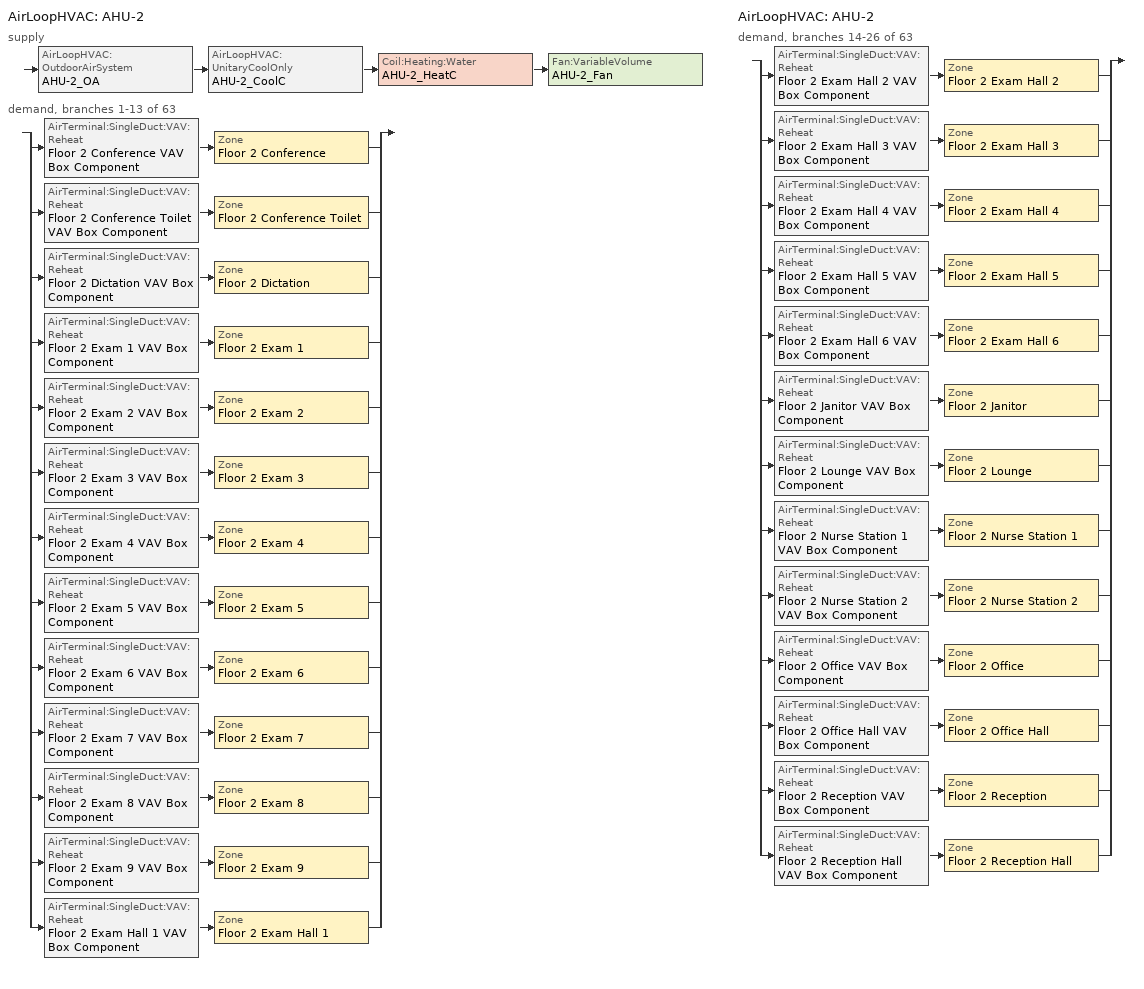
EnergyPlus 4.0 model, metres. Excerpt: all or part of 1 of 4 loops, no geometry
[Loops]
AirLoopHVAC 'AHU-2'
 supply: AirLoopHVAC:OutdoorAirSystem 'AHU-2_OA' > AirLoopHVAC:UnitaryCoolOnly 'AHU-2_CoolC' > Coil:Heating:Water 'AHU-2_HeatC' > Fan:VariableVolume 'AHU-2_Fan'
 demand, branches 1-13 of 63: split
  | AirTerminal:SingleDuct:VAV:Reheat 'Floor 2 Conference VAV Box Component' > Zone 'Floor 2 Conference'
  | AirTerminal:SingleDuct:VAV:Reheat 'Floor 2 Conference Toilet VAV Box Component' > Zone 'Floor 2 Conference Toilet'
  | AirTerminal:SingleDuct:VAV:Reheat 'Floor 2 Dictation VAV Box Component' > Zone 'Floor 2 Dictation'
  | AirTerminal:SingleDuct:VAV:Reheat 'Floor 2 Exam 1 VAV Box Component' > Zone 'Floor 2 Exam 1'
  | AirTerminal:SingleDuct:VAV:Reheat 'Floor 2 Exam 2 VAV Box Component' > Zone 'Floor 2 Exam 2'
  | AirTerminal:SingleDuct:VAV:Reheat 'Floor 2 Exam 3 VAV Box Component' > Zone 'Floor 2 Exam 3'
  | AirTerminal:SingleDuct:VAV:Reheat 'Floor 2 Exam 4 VAV Box Component' > Zone 'Floor 2 Exam 4'
  | AirTerminal:SingleDuct:VAV:Reheat 'Floor 2 Exam 5 VAV Box Component' > Zone 'Floor 2 Exam 5'
  | AirTerminal:SingleDuct:VAV:Reheat 'Floor 2 Exam 6 VAV Box Component' > Zone 'Floor 2 Exam 6'
  | AirTerminal:SingleDuct:VAV:Reheat 'Floor 2 Exam 7 VAV Box Component' > Zone 'Floor 2 Exam 7'
  | AirTerminal:SingleDuct:VAV:Reheat 'Floor 2 Exam 8 VAV Box Component' > Zone 'Floor 2 Exam 8'
  | AirTerminal:SingleDuct:VAV:Reheat 'Floor 2 Exam 9 VAV Box Component' > Zone 'Floor 2 Exam 9'
  | AirTerminal:SingleDuct:VAV:Reheat 'Floor 2 Exam Hall 1 VAV Box Component' > Zone 'Floor 2 Exam Hall 1'
AirLoopHVAC 'AHU-2'
 demand, branches 14-26 of 63: split
  | AirTerminal:SingleDuct:VAV:Reheat 'Floor 2 Exam Hall 2 VAV Box Component' > Zone 'Floor 2 Exam Hall 2'
  | AirTerminal:SingleDuct:VAV:Reheat 'Floor 2 Exam Hall 3 VAV Box Component' > Zone 'Floor 2 Exam Hall 3'
  | AirTerminal:SingleDuct:VAV:Reheat 'Floor 2 Exam Hall 4 VAV Box Component' > Zone 'Floor 2 Exam Hall 4'
  | AirTerminal:SingleDuct:VAV:Reheat 'Floor 2 Exam Hall 5 VAV Box Component' > Zone 'Floor 2 Exam Hall 5'
  | AirTerminal:SingleDuct:VAV:Reheat 'Floor 2 Exam Hall 6 VAV Box Component' > Zone 'Floor 2 Exam Hall 6'
  | AirTerminal:SingleDuct:VAV:Reheat 'Floor 2 Janitor VAV Box Component' > Zone 'Floor 2 Janitor'
  | AirTerminal:SingleDuct:VAV:Reheat 'Floor 2 Lounge VAV Box Component' > Zone 'Floor 2 Lounge'
  | AirTerminal:SingleDuct:VAV:Reheat 'Floor 2 Nurse Station 1 VAV Box Component' > Zone 'Floor 2 Nurse Station 1'
  | AirTerminal:SingleDuct:VAV:Reheat 'Floor 2 Nurse Station 2 VAV Box Component' > Zone 'Floor 2 Nurse Station 2'
  | AirTerminal:SingleDuct:VAV:Reheat 'Floor 2 Office VAV Box Component' > Zone 'Floor 2 Office'
  | AirTerminal:SingleDuct:VAV:Reheat 'Floor 2 Office Hall VAV Box Component' > Zone 'Floor 2 Office Hall'
  | AirTerminal:SingleDuct:VAV:Reheat 'Floor 2 Reception VAV Box Component' > Zone 'Floor 2 Reception'
  | AirTerminal:SingleDuct:VAV:Reheat 'Floor 2 Reception Hall VAV Box Component' > Zone 'Floor 2 Reception Hall'
[Fan:VariableVolume]
AHU-2_Fan: Availability Schedule=BLDG_OA_SCH; Fan Efficiency=0.6006; Pressure Rise=1017.592; Maximum Flow Rate {m3/s}=AUTOSIZE; Minimum Flow Rate {m3/s}=0; Motor Efficiency=0.93; Motor In Airstream Fraction=1; Fan Coefficient 1=0.0407599; Fan Coefficient 2=0.088045; Fan Coefficient 3=-0.0729261; Fan Coefficient 4=0.94374; Fan Coefficient 5=0
[Fan:ZoneExhaust]
Floor 2 Conference Toilet Exhaust Fan: Availability Schedule=BLDG_OA_SCH; Fan Efficiency=0.338; Pressure Rise {Pa}=125; Maximum Flow Rate {m3/s} [*******]=0.0503
[Coil:Cooling:DX:TwoSpeed]
AHU-2_CoolC DXCoil: Availablility Schedule=ALWAYS_ON; Rated High Speed Total Cooling Capacity {W}=AUTOSIZE; Rated High Speed Sensible Heat Ratio=AUTOSIZE; Rated High Speed COP=2.93347; Rated High Speed Air Flow Rate {m3/s}=AUTOSIZE; Total Cooling Capacity Function of Temperature Curve=AHU-2_CoolCStandard10Ton_CapFT; Total Cooling Capacity Function of Flow Fraction Curve=AHU-2_CoolCStandard10Ton_CapFF; Energy Input Ratio Function of Temperature Curve=AHU-2_CoolCStandard10Ton_EIRFT; Energy Input Ratio Function of Flow Fraction Curve=AHU-2_CoolCStandard10Ton_EIRFFF; Part Load Fraction Correlation Curve=AHU-2_CoolCStandard10Ton_PLR; Rated Low Speed Total Cooling Capacity {W}=AUTOSIZE; Rated Low Speed Sensible Heat Ratio=0.69; Rated Low Speed COP=2.93347; Rated Low Speed Air Flow Rate=AUTOSIZE; Low Speed Total Cooling Capacity Function of Temperature Curve=AHU-2_CoolCStandard10Ton_CapFT; Low Speed Total Cooling Capacity Function of Flow Fraction Curve=AHU-2_CoolCStandard10Ton_EIRFT
[Coil:Heating:Water]
AHU-2_HeatC: Availablility Schedule=ALWAYS_ON; U-Factor Times Area Value {W/K}=AUTOSIZE; Maximum Water Flow Rate {m3/s}=AUTOSIZE; Coil Peformance input method=UFactorTimesAreaAndDesignWaterFlowRate; Nominal Capacity=AUTOSIZE; Design Inlet Water Temperature=82.2; Design Inlet Air Temperature=16.6; Design Outlet Water Temperature=71.1; Design Outlet Air Temperature=32.2
[Coil:Heating:Electric] Availability Schedule=ALWAYS_ON; Efficiency=1; Nominal Capacity {W}=AUTOSIZE
Floor 2 Conference Toilet VAV Box Reheat Coil; Floor 2 Conference VAV Box Reheat Coil; Floor 2 Dictation VAV Box Reheat Coil; Floor 2 Exam 1 VAV Box Reheat Coil; Floor 2 Exam 2 VAV Box Reheat Coil; Floor 2 Exam 3 VAV Box Reheat Coil; Floor 2 Exam 4 VAV Box Reheat Coil; Floor 2 Exam 5 VAV Box Reheat Coil; Floor 2 Exam 6 VAV Box Reheat Coil; Floor 2 Exam 7 VAV Box Reheat Coil; Floor 2 Exam 8 VAV Box Reheat Coil; Floor 2 Exam 9 VAV Box Reheat Coil; Floor 2 Exam Hall 1 VAV Box Reheat Coil; Floor 2 Exam Hall 2 VAV Box Reheat Coil; Floor 2 Exam Hall 3 VAV Box Reheat Coil; Floor 2 Exam Hall 4 VAV Box Reheat Coil; Floor 2 Exam Hall 5 VAV Box Reheat Coil; Floor 2 Exam Hall 6 VAV Box Reheat Coil; Floor 2 Janitor VAV Box Reheat Coil; Floor 2 Lounge VAV Box Reheat Coil; Floor 2 Nurse Station 1 VAV Box Reheat Coil; Floor 2 Nurse Station 2 VAV Box Reheat Coil; Floor 2 Office Hall VAV Box Reheat Coil; Floor 2 Office VAV Box Reheat Coil; Floor 2 Reception Hall VAV Box Reheat Coil; Floor 2 Reception VAV Box Reheat Coil
[AirTerminal:SingleDuct:VAV:Reheat] Availability Schedule=ALWAYS_ON; Maximum Air Flow Rate {m3/s}=AUTOSIZE; Zone Minimum Air Flow Input Method=Constant; Constant Minimum Air Flow Fraction=0.3; Maximum Hot Water or Steam Flow Rate {m3/s}=AUTOSIZE; Minimum Hot Water or Steam Flow Rate {m3/s}=0; Convergence Tolerance=0.001; Damper Heating Action=NORMAL
Name | Reheat Coil
Floor 2 Conference Toilet VAV Box Component | Floor 2 Conference Toilet VAV Box Reheat Coil
Floor 2 Conference VAV Box Component | Floor 2 Conference VAV Box Reheat Coil
Floor 2 Dictation VAV Box Component | Floor 2 Dictation VAV Box Reheat Coil
Floor 2 Exam 1 VAV Box Component | Floor 2 Exam 1 VAV Box Reheat Coil
Floor 2 Exam 2 VAV Box Component | Floor 2 Exam 2 VAV Box Reheat Coil
Floor 2 Exam 3 VAV Box Component | Floor 2 Exam 3 VAV Box Reheat Coil
Floor 2 Exam 4 VAV Box Component | Floor 2 Exam 4 VAV Box Reheat Coil
Floor 2 Exam 5 VAV Box Component | Floor 2 Exam 5 VAV Box Reheat Coil
Floor 2 Exam 6 VAV Box Component | Floor 2 Exam 6 VAV Box Reheat Coil
Floor 2 Exam 7 VAV Box Component | Floor 2 Exam 7 VAV Box Reheat Coil
Floor 2 Exam 8 VAV Box Component | Floor 2 Exam 8 VAV Box Reheat Coil
Floor 2 Exam 9 VAV Box Component | Floor 2 Exam 9 VAV Box Reheat Coil
Floor 2 Exam Hall 1 VAV Box Component | Floor 2 Exam Hall 1 VAV Box Reheat Coil
Floor 2 Exam Hall 2 VAV Box Component | Floor 2 Exam Hall 2 VAV Box Reheat Coil
Floor 2 Exam Hall 3 VAV Box Component | Floor 2 Exam Hall 3 VAV Box Reheat Coil
Floor 2 Exam Hall 4 VAV Box Component | Floor 2 Exam Hall 4 VAV Box Reheat Coil
Floor 2 Exam Hall 5 VAV Box Component | Floor 2 Exam Hall 5 VAV Box Reheat Coil
Floor 2 Exam Hall 6 VAV Box Component | Floor 2 Exam Hall 6 VAV Box Reheat Coil
Floor 2 Janitor VAV Box Component | Floor 2 Janitor VAV Box Reheat Coil
Floor 2 Lounge VAV Box Component | Floor 2 Lounge VAV Box Reheat Coil
Floor 2 Nurse Station 1 VAV Box Component | Floor 2 Nurse Station 1 VAV Box Reheat Coil
Floor 2 Nurse Station 2 VAV Box Component | Floor 2 Nurse Station 2 VAV Box Reheat Coil
Floor 2 Office Hall VAV Box Component | Floor 2 Office Hall VAV Box Reheat Coil
Floor 2 Office VAV Box Component | Floor 2 Office VAV Box Reheat Coil
Floor 2 Reception Hall VAV Box Component | Floor 2 Reception Hall VAV Box Reheat Coil
Floor 2 Reception VAV Box Component | Floor 2 Reception VAV Box Reheat Coil
[Zone equipment]
Floor 2 Conference: Floor 2 Conference VAV Box Component
Floor 2 Conference Toilet: Floor 2 Conference Toilet VAV Box Component, Floor 2 Conference Toilet Exhaust Fan
Floor 2 Dictation: Floor 2 Dictation VAV Box Component
Floor 2 Exam 1: Floor 2 Exam 1 VAV Box Component
Floor 2 Exam 2: Floor 2 Exam 2 VAV Box Component
Floor 2 Exam 3: Floor 2 Exam 3 VAV Box Component
Floor 2 Exam 4: Floor 2 Exam 4 VAV Box Component
Floor 2 Exam 5: Floor 2 Exam 5 VAV Box Component
Floor 2 Exam 6: Floor 2 Exam 6 VAV Box Component
Floor 2 Exam 7: Floor 2 Exam 7 VAV Box Component
Floor 2 Exam 8: Floor 2 Exam 8 VAV Box Component
Floor 2 Exam 9: Floor 2 Exam 9 VAV Box Component
Floor 2 Exam Hall 1: Floor 2 Exam Hall 1 VAV Box Component
Floor 2 Exam Hall 2: Floor 2 Exam Hall 2 VAV Box Component
Floor 2 Exam Hall 3: Floor 2 Exam Hall 3 VAV Box Component
Floor 2 Exam Hall 4: Floor 2 Exam Hall 4 VAV Box Component
Floor 2 Exam Hall 5: Floor 2 Exam Hall 5 VAV Box Component
Floor 2 Exam Hall 6: Floor 2 Exam Hall 6 VAV Box Component
Floor 2 Janitor: Floor 2 Janitor VAV Box Component
Floor 2 Lounge: Floor 2 Lounge VAV Box Component
Floor 2 Nurse Station 1: Floor 2 Nurse Station 1 VAV Box Component
Floor 2 Nurse Station 2: Floor 2 Nurse Station 2 VAV Box Component
Floor 2 Office: Floor 2 Office VAV Box Component
Floor 2 Office Hall: Floor 2 Office Hall VAV Box Component
Floor 2 Reception: Floor 2 Reception VAV Box Component
Floor 2 Reception Hall: Floor 2 Reception Hall VAV Box Component
[Sizing:Zone] Zone Cooling Design Supply Air Temperature {C}=12.8; Zone Cooling Design Supply Air Humidity Ratio {kg-H20/kg-air}=0.0078; Zone Heating Design Supply Air Humidity Ratio {kg-H20/kg-air}=0.008; Outside Air Flow per Zone {m3/s}=0; Cooling Design Air Flow Method {Flow/Zone | DesignDay | DesignDayWithLimit}=DesignDayWithLimit; Heating Design Air Flow Method {Flow/Zone | DesignDay}=DesignDay
Name | Zone Heating Design Supply Air Temperature {C} | Outdoor Air Method | Outside Air Flow per Person {(m3/s)/person} | Cooling Minimum Air Flow | Outside Air Flow per Zone Floor Area {(m3/s)/m2}
Floor 2 Conference; Floor 2 Dictation; Floor 2 Nurse Station 1; Floor 2 Nurse Station 2 | 40 | Flow/Person | 0.01
Floor 2 Conference Toilet | 40 | Flow/Person | 0.023597 | 0.050341
Floor 2 Exam 1 | 50 | Flow/Area | 0 | 0.169901 | 0.001524
Floor 2 Exam 2 | 40 | Flow/Area | 0 | 0.254852 | 0.001524
Floor 2 Exam 3 | 40 | Flow/Area | 0 | 0.339802 | 0.001524
Floor 2 Exam 4 | 40 | Flow/Area | 0 | 0.039644 | 0.001524
Floor 2 Exam 5 | 40 | Flow/Area | 0 | 0.165182 | 0.001524
Floor 2 Exam 6 | 50 | Flow/Area | 0 | 0.106188 | 0.001524
Floor 2 Exam 7 | 40 | Flow/Area | 0 | 0.373782 | 0.001524
Floor 2 Exam 8 | 50 | Flow/Area | 0 | 0.127426 | 0.001524
Floor 2 Exam 9 | 40 | Flow/Area | 0 | 0.186891 | 0.001524
Floor 2 Exam Hall 1; Floor 2 Exam Hall 2; Floor 2 Exam Hall 3; Floor 2 Exam Hall 4; Floor 2 Exam Hall 5; Floor 2 Exam Hall 6; Floor 2 Office Hall; Floor 2 Reception Hall | 40 | Flow/Area | 0 |  | 0.000254
Floor 2 Janitor | 40 | Flow/Area | 0 |  | 0.000762
Floor 2 Lounge; Floor 2 Reception | 40 | Flow/Person | 0.007079
Floor 2 Office | 50 | Flow/Person | 0.01
[ZoneControl:Thermostat] Control Type Schedule=Dual Zone Control Type Sched
Name | Zone | Control 1
Floor 2 Conference Thermostat | Floor 2 Conference | Floor 2 Conference DualSPSched
Floor 2 Conference Toilet Thermostat | Floor 2 Conference Toilet | Floor 2 Conference Toilet DualSPSched
Floor 2 Dictation Thermostat | Floor 2 Dictation | Floor 2 Dictation DualSPSched
Floor 2 Exam 1 Thermostat | Floor 2 Exam 1 | Floor 2 Exam 1 DualSPSched
Floor 2 Exam 2 Thermostat | Floor 2 Exam 2 | Floor 2 Exam 2 DualSPSched
Floor 2 Exam 3 Thermostat | Floor 2 Exam 3 | Floor 2 Exam 3 DualSPSched
Floor 2 Exam 4 Thermostat | Floor 2 Exam 4 | Floor 2 Exam 4 DualSPSched
Floor 2 Exam 5 Thermostat | Floor 2 Exam 5 | Floor 2 Exam 5 DualSPSched
Floor 2 Exam 6 Thermostat | Floor 2 Exam 6 | Floor 2 Exam 6 DualSPSched
Floor 2 Exam 7 Thermostat | Floor 2 Exam 7 | Floor 2 Exam 7 DualSPSched
Floor 2 Exam 8 Thermostat | Floor 2 Exam 8 | Floor 2 Exam 8 DualSPSched
Floor 2 Exam 9 Thermostat | Floor 2 Exam 9 | Floor 2 Exam 9 DualSPSched
Floor 2 Exam Hall 1 Thermostat | Floor 2 Exam Hall 1 | Floor 2 Exam Hall 1 DualSPSched
Floor 2 Exam Hall 2 Thermostat | Floor 2 Exam Hall 2 | Floor 2 Exam Hall 2 DualSPSched
Floor 2 Exam Hall 3 Thermostat | Floor 2 Exam Hall 3 | Floor 2 Exam Hall 3 DualSPSched
Floor 2 Exam Hall 4 Thermostat | Floor 2 Exam Hall 4 | Floor 2 Exam Hall 4 DualSPSched
Floor 2 Exam Hall 5 Thermostat | Floor 2 Exam Hall 5 | Floor 2 Exam Hall 5 DualSPSched
Floor 2 Exam Hall 6 Thermostat | Floor 2 Exam Hall 6 | Floor 2 Exam Hall 6 DualSPSched
Floor 2 Janitor Thermostat | Floor 2 Janitor | Floor 2 Janitor DualSPSched
Floor 2 Lounge Thermostat | Floor 2 Lounge | Floor 2 Lounge DualSPSched
Floor 2 Nurse Station 1 Thermostat | Floor 2 Nurse Station 1 | Floor 2 Nurse Station 1 DualSPSched
Floor 2 Nurse Station 2 Thermostat | Floor 2 Nurse Station 2 | Floor 2 Nurse Station 2 DualSPSched
Floor 2 Office Hall Thermostat | Floor 2 Office Hall | Floor 2 Office Hall DualSPSched
Floor 2 Office Thermostat | Floor 2 Office | Floor 2 Office DualSPSched
Floor 2 Reception Hall Thermostat | Floor 2 Reception Hall | Floor 2 Reception Hall DualSPSched
Floor 2 Reception Thermostat | Floor 2 Reception | Floor 2 Reception DualSPSched
[ThermostatSetpoint:DualSetpoint] Heating Setpoint Temperature Schedule=HTGSETP_SCH; Cooling Setpoint Temperature Schedule=CLGSETP_SCH
Floor 2 Conference DualSPSched; Floor 2 Conference Toilet DualSPSched; Floor 2 Dictation DualSPSched; Floor 2 Exam 1 DualSPSched; Floor 2 Exam 2 DualSPSched; Floor 2 Exam 3 DualSPSched; Floor 2 Exam 4 DualSPSched; Floor 2 Exam 5 DualSPSched; Floor 2 Exam 6 DualSPSched; Floor 2 Exam 7 DualSPSched; Floor 2 Exam 8 DualSPSched; Floor 2 Exam 9 DualSPSched; Floor 2 Exam Hall 1 DualSPSched; Floor 2 Exam Hall 2 DualSPSched; Floor 2 Exam Hall 3 DualSPSched; Floor 2 Exam Hall 4 DualSPSched; Floor 2 Exam Hall 5 DualSPSched; Floor 2 Exam Hall 6 DualSPSched; Floor 2 Janitor DualSPSched; Floor 2 Lounge DualSPSched; Floor 2 Nurse Station 1 DualSPSched; Floor 2 Nurse Station 2 DualSPSched; Floor 2 Office DualSPSched; Floor 2 Office Hall DualSPSched; Floor 2 Reception DualSPSched; Floor 2 Reception Hall DualSPSched
[Sizing:System]
AHU-2: Type Of Load To Size On {Sensible}=Sensible; Design Outdoor Air Flow Rate {m3/s}=AUTOSIZE; Minimum System Air Flow Ratio=0.3; Preheat Design Temperature {C}=7; Preheat Design Humidity Ratio {kg-H2O/kg-air}=0.008; Precool Design Temperature {C}=11.1; Precool Design Humidity Ratio {kg-H2O/kg-air}=0.008; Central Cooling Design Supply Air Temperature {C}=11.1; Central Heating Design Supply Air Temperature {C}=16; Sizing Option {Coincident | NonCoincident}=Coincident; 100% Outdoor Air in Cooling {Yes | No}=No; 100% Outdoor Air in Heating {Yes | No}=No; Central Cooling Design Supply Air Humidity Ratio {kg-H2O/kg-air}=0.0078; Central Heating Design Supply Air Humidity Ratio {kg-H2O/kg-air}=0.0078; Cooling Design Air Flow Method=DesignDay; Cooling Design Air Flow Rate {m3/s}=0; Heating Design Air Flow Method=DesignDay; Heating Design Air Flow Rate {m3/s}=0
[Controller:OutdoorAir]
AHU-2_OA_Controller: Minimum Outdoor Air Flow Rate {m3/s}=AUTOSIZE; Maximum Outdoor Air Flow Rate {m3/s}=AUTOSIZE; Economizer Control Type=DifferentialDryBulb; Economizer Control Action Type=ModulateFlow; Economizer Maximum Limit Dry-Bulb Temperature {C}=18.3; Economizer Maximum Limit Enthalpy {J/kg}=64000; Economizer Minimum Limit Dry-Bulb Temperature {C}=-100; Lockout Type=NoLockout; Minimum Limit Type=FixedMinimum; Minimum Outdoor Air Schedule=BLDG_OA_SCH
[Controller:WaterCoil]
AHU-2_HeatC_Controller: Control Variable {Temperature | HumidityRatio | TemperatureAndHumidityRatio | Flow}=Temperature; Action {Normal | Reverse}=Normal; Actuator Variable {FLOW}=Flow; Controller Convergence Tolerance {delta C} [Delta temp from setpoint]=0.0001; Maximum Actuated Flow {m3/s}=AUTOSIZE; Minimum Actuated Flow {m3/s}=0
[AirLoopHVAC]
AHU-2: Design Supply Air Flow Rate {m3/s}=AUTOSIZE
[AirLoopHVAC:UnitaryCoolOnly]
AHU-2_CoolC: Availablility Schedule=ALWAYS_ON; Cooling Coil=AHU-2_CoolC DXCoil
[SetpointManager:MixedAir]
Name | Control Variable {Temperature} | Setpoint Node or NodeList | Control Variable
AHU-2_CoolC SAT Manager | Temperature
AHU-2_HeatC SAT Manager | Temperature | AHU-2_HeatC-AHU-2_FanNode
AHU-2_OAMixed Air Temp Manager |  | AHU-2_OA-AHU-2_CoolCNode | Temperature
[SetpointManager:Scheduled]
AHU-2 SAT setpoint: Control Variable {Temperature | Others }=Temperature; Schedule=VAV_SAT_SCH; Setpoint Node or NodeList=AHU-2 Supply Equipment Outlet Node
[Schedule:Compact]
ALWAYS_ON: Through: 12/31, For: AllDays, Until: 24:00, 1
CLGSETP_SCH: Temperature, Through: 12/31, For: Weekdays, Until: 05:00, 25, Until: 18:00, 22.2, Until: 24:00, 25, For: SummerDesignDay, Until: 05:00, 25, Until: 18:00, 22.2, Until: 24:00, 25, For: WinterDesignDay, Until: 07:00, 25, Until: 15:00, 22.2, Until: 24:00, 25, For: Saturdays, Until: 07:00, 25, Until: 15:00, 22.2, Until: 24:00, 25, For: Sunday Holidays AllOtherDays, Until: 24:00, 25
HTGSETP_SCH: Temperature, Through: 12/31, For: Weekdays, Until: 05:00, 18.3, Until: 18:00, 21.1, Until: 24:00, 18.3, For: SummerDesignDay, Until: 05:00, 18.3, Until: 18:00, 21.1, Until: 24:00, 18.3, For: WinterDesignDay, Until: 07:00, 18.3, Until: 15:00, 21.1, Until: 24:00, 18.3, For: Saturdays, Until: 07:00, 18.3, Until: 15:00, 21.1, Until: 24:00, 18.3, For: Sunday Holidays AllOtherDays, Until: 24:00, 18.3
Dual Zone Control Type Sched: Control Type, Through: 12/31, For: AllDays, Until: 24:00, 4
BLDG_OA_SCH: Fraction, Through: 12/31, For: Weekdays, Until: 06:00, 0, Until: 18:00, 1, Until: 24:00, 0, For: SummerDesignDay, Until: 06:00, 0, Until: 18:00, 1, Until: 24:00, 0, For: WinterDesignDay, Until: 06:00, 0, Until: 18:00, 1, Until: 24:00, 0, For: Saturday, Until: 06:00, 0, Until: 18:00, 1, Until: 24:00, 0, For: Sunday Holidays AllOtherDays, Until: 24:00, 0
VAV_SAT_SCH: Temperature, Through: 12/31, For: AllDays, Until: 24:00, 12.8
[Curve:Biquadratic] Minimum Value of x=17; Maximum Value of x=22; Minimum Value of y=13; Maximum Value of y=46
Name | Coefficient1 Constant | Coefficient2 x | Coefficient3 x**2 | Coefficient4 y | Coefficient5 y**2 | Coefficient6 x*y
AHU-2_CoolCStandard10Ton_CapFT | 0.42415 | 0.04426 | -0.00042 | 0.00333 | -0.00008 | -0.00021
AHU-2_CoolCStandard10Ton_EIRFT | 1.23649 | -0.02431 | 0.00057 | -0.01434 | 0.00063 | -0.00038
[Curve:Quadratic]
Name | Coefficient1 Constant | Coefficient2 x | Coefficient3 x**2 | Minimum Value of x | Maximum Value of x
AHU-2_CoolCStandard10Ton_CapFF | 0.77136 | 0.34053 | -0.11088 | 0.75918 | 1.13877
AHU-2_CoolCStandard10Ton_EIRFFF | 1.2055 | -0.32953 | 0.12308 | 0.75918 | 1.13877
AHU-2_CoolCStandard10Ton_PLR | 0.771 | 0.229 | 0 | 0 | 1
